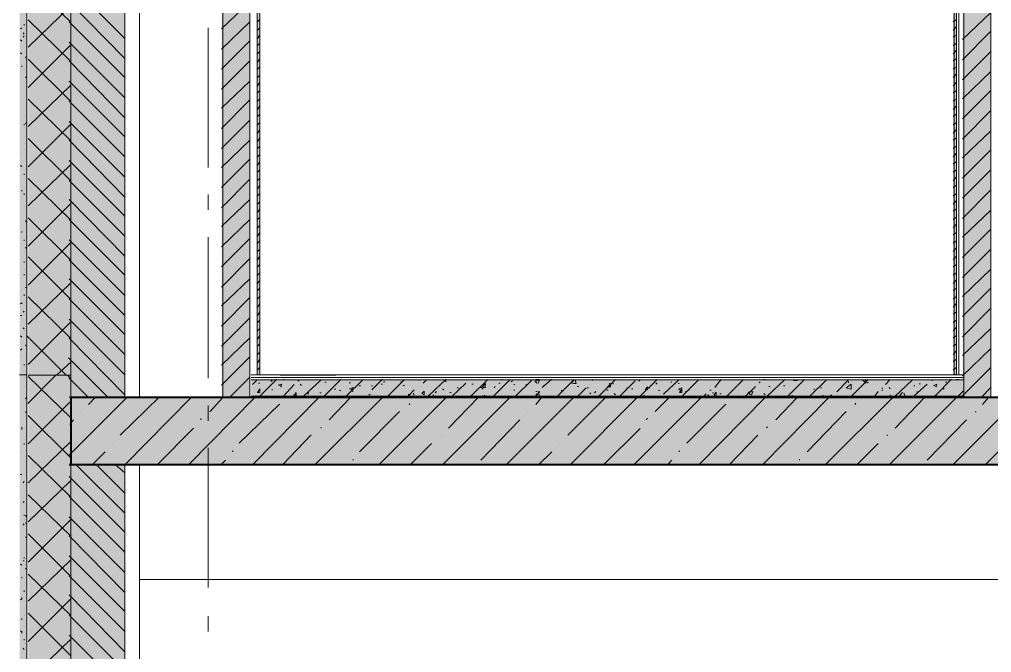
# Model space of a CAD drawing. Header units: millimetres. Extents: x -135211 to 49383, y -8033 to 228499.
# Drawn here: x -44274 to -40797, y 51863 to 54127 of the extents above; entities that cross this region are included whole.
import ezdxf

# ---------------------------------------------------------------- set-up
doc = ezdxf.new("R2010")
doc.units = ezdxf.units.MM
doc.layers.add('PDF _Геометрия', color=7, linetype='Continuous', true_color=0x1d1d1d)
doc.layers.add('PDF _Сплошная заливка', color=7, linetype='Continuous', true_color=0xffffff)

msp = doc.modelspace()

# ---------------------------------------------------------------- hatches: boundary and pattern name
at = {"layer": 'PDF _Сплошная заливка', "transparency": 33554559}
h = msp.add_hatch(color=256, dxfattribs=at)
h.paths.add_polyline_path([(-77398.8, 52535.5), (-77398.8, 52776.4), (-103546, 52776.4), (-103546, 52535.5)])
h.paths.add_polyline_path([(146.8, 52535.5), (146.8, 52776.4), (-22999.7, 52776.4), (-22999.7, 52535.5)])
h.paths.add_polyline_path([(-23351, 52535.5), (-23351, 52776.4), (-26352.2, 52776.4), (-26352.2, 52535.5)])
h.paths.add_polyline_path([(-26398.8, 52535.5), (-26398.8, 52776.4), (-44097.3, 52776.4), (-44097.3, 52535.5)])
h.paths.add_polyline_path([(-45350.3, 52535.5), (-45350.3, 52776.4), (-50899.8, 52776.4), (-50899.8, 52535.5)])

# ---------------------------------------------------------------- linework, layer by layer
at = {"layer": 'PDF _Геометрия', "color": 7, "lineweight": 9}
for points in [[(-44273.3, 47823.5), (-44247.7, 47823.5), (-44247.7, 48653.2), (-44273.3, 48653.2), (-44247.7, 48653.2), (-44247.7, 52856.7), (-44273.3, 52856.7), (-44247.7, 52856.7), (-44247.7, 57056), (-44273.3, 57056), (-44247.7, 57056), (-44247.7, 61174.9), (-44273.3, 61174.9)], [(-44089.7, 48283.2), (-44089.7, 48651.5), (-44242.3, 48651.5), (-44089.7, 48651.5), (-44089.7, 52855.3), (-44242.3, 52855.3), (-44089.7, 52855.3), (-44089.7, 57054.8), (-44242.3, 57054.8), (-44089.7, 57054.8), (-44089.7, 61174), (-44242.3, 61174)], [(-44095.6, 52776.4), (-43896.7, 52776.4), (-43896.7, 56734.4), (-44095.6, 56734.4)], [(-44089.7, 56733.1), (-44089.7, 52774.9)], [(-43545.7, 56733.5), (-43545.7, 52775.4), (-43842.2, 52775.4)], [(-43550.5, 52776.7), (-43449.2, 52776.7), (-43449.2, 56734.6), (-43550.5, 56734.6)], [(-40896, 56733.6), (-40896, 52775.5), (-43444.5, 52775.5)], [(-43427.3, 52856.9), (-43422.9, 52856.9), (-43422.9, 56734.4), (-43427.3, 56734.4)], [(-43422.9, 56733.5), (-43422.9, 52855.8)], [(-43422.4, 52856.8), (-43414.1, 52856.8), (-43414.1, 56734.4), (-43422.4, 56734.4)], [(-40931.1, 52856.2), (-40931.1, 56733.9), (-43411.8, 56733.9)], [(-40934.8, 52857.2), (-40922.3, 52857.2), (-40922.3, 56734.7), (-40934.8, 56734.7)], [(-40917.5, 52856.1), (-40913.5, 52856.1), (-40913.5, 56733.7), (-40917.5, 56733.7)], [(-40900.9, 52776.8), (-40799.5, 52776.8), (-40799.5, 56734.7), (-40900.9, 56734.7)], [(-43598.4, 53598.2), (-43598.4, 54097.7)], [(-44089.7, 53994.1), (-44089.7, 54049.1)], [(-44089.7, 53397.2), (-44089.7, 53896.7)], [(-43598.4, 53445.8), (-43598.4, 53500.8)], [(-43598.4, 52844.7), (-43598.4, 53348.4)], [(-44089.7, 53244.7), (-44089.7, 53295.6)], [(-44089.7, 52643.6), (-44089.7, 53143.1)], [(-43449.2, 52857.1), (-43449.2, 52848.6), (-43449.2, 52840.2), (-43449.2, 52780.9), (-43449.2, 52776.7)], [(-40896, 52775.5), (-40896, 52779.7), (-40896, 52839), (-40896, 52847.4), (-40896, 52855.9), (-43444.5, 52855.9)], [(-40896, 52847.4), (-43444.5, 52847.4)], [(-43341, 52855.4), (-43142.1, 52855.4)], [(-40799.5, 52857.2), (-40799.5, 52848.7), (-40799.5, 52840.3), (-40799.5, 52781), (-40799.5, 52776.8)], [(-40896, 52839), (-43444.5, 52839)], [(-40896, 52779.7), (-43444.5, 52779.7)], [(-43598.4, 52692.3), (-43598.4, 52747.3)], [(-43598.4, 52095.4), (-43598.4, 52594.9)], [(-44095.6, 48526.3), (-43896.7, 48526.3), (-43896.7, 52535.1), (-44095.6, 52535.1)], [(-44089.7, 52491.2), (-44089.7, 52542)], [(-44089.7, 52533.5), (-44089.7, 48524.5)], [(-40325.5, 48653.8), (-40202.8, 48653.8), (-40202.8, 52535.5), (-43847.7, 52535.5)], [(-43142.1, 52533.7), (-43341, 52533.7)], [(-44089.7, 51890), (-44089.7, 52389.6)], [(-43598.4, 51938.8), (-43598.4, 51993.8)]]:
    msp.add_lwpolyline(points, dxfattribs=at)
for points in [[(-43844, 56323.4), (-43844, 56734), (-43844, 52775.9)], [(-43844, 52124), (-43844, 52534.6), (-43844, 48652.7)], [(-39746.6, 52124.1), (-43844.5, 52124.1)]]:
    msp.add_lwpolyline(points, close=True, dxfattribs=at)
at = {"layer": 'PDF _Геометрия', "lineweight": 9}
for points in [[(-44089.7, 54116.8), (-44242.3, 54265)], [(-43896.7, 54059), (-44095.6, 54258)], [(-44242.3, 54027.9), (-44089.7, 54176.1)], [(-43896.7, 53987.1), (-44095.6, 54190.3)], [(-43550.5, 54093.2), (-43449.2, 54190.6)], [(-40900.9, 54055.1), (-40799.5, 54152.5)], [(-44089.7, 53977.1), (-44242.3, 54125.3)], [(-43896.7, 53919.3), (-44095.6, 54118.3)], [(-43550.5, 54021.2), (-43449.2, 54118.6)], [(-40900.9, 53983.2), (-40799.5, 54084.8)], [(-44242.3, 53884), (-44089.7, 54036.4)], [(-43896.7, 53847.4), (-44095.6, 54046.3)], [(-43550.5, 53949.3), (-43449.2, 54050.9)], [(-40900.9, 53911.2), (-40799.5, 54012.8)], [(-44089.7, 53833.2), (-44242.3, 53985.6)], [(-43896.7, 53775.4), (-44095.6, 53978.6)], [(-43550.5, 53877.3), (-43449.2, 53978.9)], [(-40900.9, 53843.5), (-40799.5, 53940.8)], [(-44242.3, 53744.3), (-44089.7, 53892.4)], [(-43896.7, 53707.7), (-44095.6, 53906.6)], [(-43550.5, 53809.6), (-43449.2, 53906.9)], [(-40900.9, 53771.5), (-40799.5, 53873.1)], [(-44089.7, 53693.5), (-44242.3, 53841.6)], [(-43896.7, 53635.7), (-44095.6, 53834.7)], [(-43550.5, 53737.6), (-43449.2, 53839.2)], [(-40900.9, 53699.5), (-40799.5, 53801.1)], [(-44242.3, 53600.4), (-44089.7, 53752.7)], [(-43896.7, 53563.7), (-44095.6, 53762.7)], [(-43550.5, 53665.7), (-43449.2, 53767.3)], [(-40900.9, 53631.8), (-40799.5, 53729.2)], [(-44089.7, 53549.5), (-44242.3, 53702)], [(-43896.7, 53491.8), (-44095.6, 53695)], [(-43550.5, 53597.9), (-43449.2, 53695.3)], [(-40900.9, 53559.8), (-40799.5, 53661.4)], [(-43896.7, 53424.1), (-44095.6, 53623)], [(-43550.5, 53526), (-43449.2, 53627.6)], [(-44242.3, 53460.6), (-44089.7, 53608.8)], [(-40900.9, 53487.9), (-40799.5, 53589.5)], [(-44089.7, 53409.8), (-44242.3, 53558)], [(-43896.7, 53352.1), (-44095.6, 53551.1)], [(-43550.5, 53454), (-43449.2, 53555.6)], [(-40900.9, 53415.9), (-40799.5, 53517.5)], [(-43896.7, 53280.1), (-44095.6, 53483.3)], [(-43550.5, 53386.3), (-43449.2, 53483.6)], [(-44242.3, 53316.7), (-44089.7, 53469.1)], [(-40900.9, 53348.2), (-40799.5, 53445.6)], [(-44089.7, 53265.9), (-44242.3, 53418.3)], [(-43896.7, 53212.4), (-44095.6, 53411.4)], [(-43550.5, 53314.3), (-43449.2, 53411.7)], [(-40900.9, 53276.2), (-40799.5, 53377.8)], [(-43896.7, 53140.4), (-44095.6, 53339.4)], [(-43550.5, 53242.3), (-43449.2, 53343.9)], [(-44242.3, 53177), (-44089.7, 53329.4)], [(-40900.9, 53204.3), (-40799.5, 53305.9)], [(-44089.7, 53126.2), (-44242.3, 53278.6)], [(-43896.7, 53068.5), (-44095.6, 53267.4)], [(-43550.5, 53170.4), (-43449.2, 53271.9)], [(-40900.9, 53136.5), (-40799.5, 53233.9)], [(-43896.7, 53000.7), (-44095.6, 53199.7)], [(-43550.5, 53102.7), (-43449.2, 53200)], [(-44242.3, 53037.3), (-44089.7, 53185.5)], [(-40900.9, 53064.6), (-40799.5, 53166.2)], [(-44089.7, 52986.5), (-44242.3, 53134.7)], [(-43896.7, 52928.8), (-44095.6, 53127.8)], [(-43550.5, 53030.7), (-43449.2, 53132.3)], [(-40900.9, 52992.6), (-40799.5, 53094.2)], [(-43896.7, 52856.8), (-44095.6, 53055.8)], [(-43550.5, 52958.7), (-43449.2, 53060.3)], [(-44242.3, 52893.4), (-44089.7, 53045.8)], [(-40900.9, 52924.9), (-40799.5, 53022.2)], [(-44107.3, 52856.5), (-44247.2, 52996.2)], [(-43896.7, 52784.9), (-44095.6, 52988)], [(-43550.5, 52891), (-43449.2, 52988.4)], [(-40900.9, 52853), (-40799.5, 52950.3)], [(-43958.1, 52776.9), (-44097.7, 52916.6)], [(-43550.5, 52819), (-43449.2, 52920.6)], [(-44140.6, 52855.3), (-44089.7, 52901.8)], [(-40900.9, 52781), (-40799.5, 52882.5)], [(-44244, 52754.1), (-44142.4, 52855.8)], [(-44089.7, 52702.9), (-44242.3, 52851)], [(-44089.7, 52842.5), (-44102.3, 52855.3)], [(-44028.3, 52776.5), (-44096.1, 52844.2)], [(-43521.4, 52776.7), (-43449.2, 52848.6)], [(-43440, 52822), (-43422.9, 52838.9)], [(-43412.2, 52781.1), (-43352.7, 52840.4)], [(-43374.7, 52839.5), (-43370.3, 52835.2)], [(-43374.7, 52834.1), (-43370.3, 52834.1)], [(-43347.8, 52819.1), (-43335.2, 52823.3), (-43339.6, 52814.9)], [(-43343.4, 52818), (-43335.2, 52813.8)], [(-43330.8, 52839.1), (-43326.4, 52839.1)], [(-43329.3, 52779.5), (-43291.3, 52821.8)], [(-43269.4, 52822.7), (-43265, 52818.4)], [(-43258.3, 52779.7), (-43194.8, 52839)], [(-43183.7, 52780.2), (-43124.6, 52839.4)], [(-43181.6, 52830.3), (-43177.2, 52830.3)], [(-43159.7, 52838.7), (-43159.7, 52838.7)], [(-43104.8, 52779.5), (-43045.6, 52838.7)], [(-43093.9, 52827.5), (-43089.5, 52827.5)], [(-43093.4, 52806.3), (-43080.7, 52810.5), (-43085.1, 52797.8)], [(-43058.8, 52817.6), (-43054.4, 52817.6)], [(-43014.9, 52817.3), (-43010.5, 52817.3)], [(-43013.6, 52802.2), (-42975.4, 52840.3)], [(-42993, 52822.4), (-42993, 52822.4)], [(-42979.8, 52823.3), (-42975.4, 52823.3)], [(-42971.1, 52831.7), (-42966.6, 52831.7)], [(-42955.7, 52780.3), (-42896.5, 52839.6)], [(-42909.7, 52831.2), (-42905.2, 52831.2)], [(-42900.9, 52818.4), (-42896.5, 52818.4)], [(-42843.8, 52840.2), (-42843.8, 52836)], [(-42843.8, 52813.7), (-42843.8, 52813.7)], [(-42830.2, 52826.1), (-42817.5, 52838.8)], [(-42810.6, 52781.1), (-42747.3, 52840.4)], [(-42799.9, 52813.3), (-42799.9, 52813.3)], [(-42799.5, 52838.6), (-42791.2, 52838.6)], [(-42791.2, 52838.6), (-42791.2, 52838.6)], [(-42751.7, 52836.2), (-42747.3, 52831.9)], [(-42727.6, 52779.4), (-42677.1, 52826)], [(-42699.1, 52806.1), (-42694.6, 52810.3)], [(-42657.6, 52780.9), (-42598.1, 52840.1)], [(-42655.2, 52822.6), (-42650.8, 52822.6)], [(-42650.8, 52831.1), (-42650.8, 52831.1)], [(-42623.6, 52810.6), (-42606.9, 52810.6), (-42611.4, 52827.5)], [(-42619.7, 52809.5), (-42606.9, 52826.4)], [(-42606.9, 52819), (-42606.9, 52823.3)], [(-42578.7, 52780.2), (-42519.2, 52839.4)], [(-42576.3, 52810.3), (-42571.8, 52814.5)], [(-42558.7, 52827.1), (-42554.3, 52827.1)], [(-42549.9, 52839.7), (-42545.5, 52839.7)], [(-42514.8, 52830.9), (-42510.4, 52835.1)], [(-42506.1, 52822.3), (-42501.6, 52822.3)], [(-42499.2, 52779.5), (-42440.2, 52838.7)], [(-42462.2, 52821.9), (-42457.8, 52821.9)], [(-42431, 52835.4), (-42422.7, 52826.9)], [(-42426.7, 52839.6), (-42413.9, 52839.6)], [(-42426.7, 52834.3), (-42413.9, 52838.5), (-42418.3, 52825.8)], [(-42422.7, 52838.6), (-42422.7, 52838.6)], [(-42413.9, 52839.6), (-42413.9, 52839.6)], [(-42404, 52810.6), (-42370, 52840.3)], [(-42400.8, 52817.2), (-42396.3, 52817.2)], [(-42396.3, 52836.2), (-42396.3, 52836.2)], [(-42370, 52819.1), (-42370, 52819.1)], [(-42350.2, 52779.2), (-42291, 52838.5)], [(-42299.4, 52826.8), (-42291, 52839.5)], [(-42295.5, 52838.5), (-42291, 52834.2)], [(-42295.1, 52825.7), (-42282.3, 52825.7), (-42286.7, 52838.4)], [(-42278, 52815.1), (-42273.5, 52815.1)], [(-42276.7, 52779.9), (-42247.2, 52809.5)], [(-42242.9, 52809.5), (-42238.4, 52809.5)], [(-42238.4, 52823.3), (-42238.4, 52823.3)], [(-42225.3, 52835.8), (-42220.9, 52840)], [(-42201.1, 52780), (-42141.9, 52839.3)], [(-42177, 52810), (-42177, 52810)], [(-42172.3, 52814), (-42159.4, 52814), (-42163.9, 52826.8)], [(-42167.8, 52813), (-42159.4, 52825.6)], [(-42150.7, 52822.5), (-42150.7, 52826.6)], [(-42126.5, 52780.5), (-42071.7, 52835.5)], [(-42058.6, 52834.3), (-42054.1, 52838.5)], [(-42052, 52780.9), (-41992.7, 52840.1)], [(-42023.5, 52809.6), (-42019, 52809.6)], [(-41997.2, 52823.2), (-41992.7, 52827.4)], [(-41968.6, 52788.6), (-41913.8, 52839.4)], [(-41944.6, 52830.1), (-41940.1, 52830.1)], [(-41918.2, 52825.6), (-41913.8, 52825.6)], [(-41917.9, 52805.5), (-41905, 52809.7), (-41909.5, 52797)], [(-41903, 52780.6), (-41843.6, 52839.9)], [(-41878.7, 52839.1), (-41878.7, 52839.1)], [(-41786.6, 52812.8), (-41782.1, 52812.8)], [(-41785.9, 52813.8), (-41764.6, 52839.2)], [(-41745.2, 52779.2), (-41685.6, 52838.4)], [(-41694.4, 52825.8), (-41694.4, 52825.8)], [(-41675.5, 52781), (-41641.8, 52814.8)], [(-41628.7, 52827.3), (-41624.2, 52831.6)], [(-41611.2, 52839.9), (-41606.7, 52839.9)], [(-41600, 52780), (-41536.5, 52839.3)], [(-41593.6, 52814.3), (-41589.1, 52814.3)], [(-41541, 52817), (-41536.5, 52817)], [(-41525.4, 52780.5), (-41466.3, 52839.7)], [(-41505.5, 52835.7), (-41492.6, 52835.7), (-41492.6, 52840)], [(-41501.4, 52834.7), (-41501.4, 52838.9)], [(-41475.1, 52826), (-41475.1, 52826)], [(-41446.5, 52779.8), (-41387.3, 52839)], [(-41409.4, 52809.6), (-41404.9, 52809.6)], [(-41350.6, 52796), (-41308.4, 52838.3)], [(-41334.7, 52818.5), (-41334.7, 52818.5)], [(-41308.4, 52832), (-41308.4, 52827.8)], [(-41297.4, 52780.6), (-41238.2, 52839.8)], [(-41259.9, 52835.7), (-41246.9, 52839.9), (-41250.9, 52827.2)], [(-41255.4, 52834.6), (-41246.9, 52826.1)], [(-41242.7, 52826.1), (-41238.2, 52830.3)], [(-41176.1, 52822.2), (-41159.2, 52839.2)], [(-41163.1, 52810.6), (-41159.2, 52806.3)], [(-41143.5, 52779.2), (-41080.2, 52838.5)], [(-41141.6, 52809.4), (-41141.6, 52809.4)], [(-41075.4, 52817.2), (-41071.5, 52817.2)], [(-41074, 52780.9), (-41027.6, 52823.2)], [(-41053.9, 52826.6), (-41053.9, 52822.3)], [(-41010, 52834.7), (-41010, 52838.9)], [(-41004.9, 52818.7), (-40992.5, 52822.9), (-40996.4, 52814.4)], [(-41001, 52817.6), (-40992.5, 52813.3)], [(-40999.3, 52781.2), (-40939.8, 52840.4)], [(-40961.4, 52830), (-40957.4, 52830)], [(-40922.3, 52840.3), (-40922.3, 52840.3)], [(-40922.3, 52840.3), (-40922.3, 52840.3)], [(-40922, 52840.2), (-40913.5, 52840.2)], [(-40913.5, 52840.2), (-40913.5, 52840.2)], [(-40833.5, 52776.8), (-40799.5, 52810.6)], [(-44095.6, 52568.9), (-43887.9, 52776.3)], [(-44027.2, 52750.8), (-44002, 52776.2)], [(-43913.8, 52640.9), (-43773.9, 52776.3)], [(-43897.1, 52534), (-43659.8, 52775.3)], [(-43668.5, 52534.1), (-43431.7, 52775.4)], [(-43592.5, 52724.6), (-43545.7, 52775.4)], [(-43449.2, 52776.7), (-43449.2, 52776.7)], [(-43440.4, 52534.3), (-43203.5, 52775.6)], [(-43374.7, 52774.9), (-43370.3, 52779.1)], [(-43370.3, 52805.6), (-43370.3, 52801.4)], [(-43335.2, 52781), (-43335.2, 52781)], [(-43317.6, 52775.5), (-43322, 52779.7)], [(-43295.2, 52784.7), (-43282.5, 52780.5), (-43286.9, 52793.2)], [(-43290.8, 52783.6), (-43282.5, 52792.1)], [(-43243.1, 52792.8), (-43238.6, 52792.8)], [(-43243.1, 52788.6), (-43238.6, 52788.6)], [(-43234.3, 52775.8), (-43229.9, 52780.1)], [(-43216.8, 52534.4), (-42975.4, 52775.7)], [(-43199.2, 52792.4), (-43194.8, 52792.4)], [(-43177.2, 52776.4), (-43185.5, 52780.6)], [(-43165.8, 52695.2), (-43089.5, 52775.6)], [(-43159.7, 52780.5), (-43159.7, 52780.5)], [(-43159.7, 52780.5), (-43159.7, 52780.5)], [(-43146.5, 52804.7), (-43142.1, 52804.7)], [(-43129, 52800.2), (-43124.6, 52800.2)], [(-43093.9, 52775.6), (-43089.5, 52779.8)], [(-43089, 52805.2), (-43080.7, 52796.7)], [(-43036.8, 52776.3), (-43041.3, 52780.5)], [(-43023.7, 52783.5), (-43019.3, 52787.7)], [(-42988.7, 52534.5), (-42747.3, 52775.8)], [(-42953.5, 52776.5), (-42949.1, 52780.8)], [(-42896.5, 52776.1), (-42900.9, 52780.3)], [(-42883.3, 52785.5), (-42878.9, 52785.5)], [(-42882.4, 52781.1), (-42861.4, 52802.2)], [(-42865.8, 52789.5), (-42861.4, 52785.3)], [(-42813.1, 52776.4), (-42808.7, 52780.6)], [(-42795.6, 52783.6), (-42791.2, 52783.6)], [(-42786.8, 52792), (-42782.4, 52796.2)], [(-42760.6, 52534.7), (-42519.2, 52776)], [(-42760.5, 52806.6), (-42756.1, 52802.4)], [(-42756.1, 52777), (-42760.5, 52781.2)], [(-42738.8, 52665.8), (-42633.2, 52775.8)], [(-42734.2, 52793.7), (-42729.7, 52793.7)], [(-42707.9, 52809.3), (-42703.4, 52809.3)], [(-42667.9, 52775), (-42659.6, 52779.3)], [(-42620.1, 52806.4), (-42615.7, 52806.4)], [(-42615.7, 52776.8), (-42620.1, 52781.1)], [(-42615.7, 52805.3), (-42615.7, 52805.3)], [(-42611.4, 52784.1), (-42606.9, 52779.9)], [(-42567.5, 52779.5), (-42563, 52779.5)], [(-42563, 52779.5), (-42563, 52779.5)], [(-42532.6, 52534.8), (-42291, 52776.1)], [(-42523.6, 52774.8), (-42519.2, 52779.1)], [(-42519.2, 52801.3), (-42519.2, 52801.3)], [(-42506.1, 52801.2), (-42501.6, 52801.2)], [(-42466.5, 52775.5), (-42474.9, 52779.7)], [(-42427.1, 52797.3), (-42422.7, 52797.3)], [(-42427.1, 52784.6), (-42422.7, 52788.8)], [(-42427.1, 52779.3), (-42422.7, 52779.3)], [(-42413.9, 52779.2), (-42426.7, 52779.2), (-42413.9, 52796.2)], [(-42426.3, 52750.6), (-42405.1, 52776)], [(-42413.9, 52780.3), (-42418.3, 52797.2)], [(-42413.9, 52793), (-42413.9, 52797.2)], [(-42392, 52776.9), (-42387.6, 52781.2)], [(-42334.9, 52797.6), (-42334.9, 52801.9)], [(-42330.6, 52780.6), (-42326.1, 52780.6)], [(-42326.1, 52775.3), (-42330.6, 52779.5)], [(-42326.1, 52792.2), (-42326.1, 52792.2)], [(-42312.7, 52640.6), (-42177, 52776.1)], [(-42304.5, 52534.9), (-42062.9, 52776.2)], [(-42242.9, 52775.6), (-42238.4, 52779.8)], [(-42234.1, 52792.4), (-42229.6, 52788.2)], [(-42216.5, 52792.3), (-42212.1, 52796.5)], [(-42185.8, 52775.1), (-42190.2, 52779.3)], [(-42172.7, 52801.4), (-42168.2, 52801.4)], [(-42146.4, 52789.6), (-42141.9, 52785.4)], [(-42124.3, 52792.6), (-42124.3, 52792.6)], [(-42102.5, 52809.2), (-42098, 52809.2)], [(-42102.5, 52775.4), (-42098, 52779.6)], [(-42084.9, 52805.9), (-42080.5, 52805.9)], [(-42075.8, 52535), (-41834.8, 52776.3)], [(-42045.4, 52776), (-42049.8, 52780.3)], [(-42041.1, 52783.3), (-42036.6, 52779.1)], [(-41999.8, 52725.4), (-41948.9, 52776.2)], [(-41988.4, 52800.8), (-41984, 52800.8)], [(-41970.9, 52788), (-41966.4, 52788)], [(-41966, 52776.3), (-41957.6, 52780.5)], [(-41913.4, 52804.4), (-41905, 52796)], [(-41905, 52775.8), (-41909.5, 52780)], [(-41891.9, 52796.9), (-41887.4, 52796.9)], [(-41883.1, 52802.1), (-41878.7, 52802.1)], [(-41843.8, 52534), (-41606.7, 52775.4)], [(-41825.7, 52780.4), (-41817.2, 52788.8)], [(-41821.7, 52776.1), (-41817.2, 52780.4)], [(-41813, 52783.4), (-41808.5, 52783.4)], [(-41804.2, 52801.4), (-41799.7, 52801.4)], [(-41795.4, 52791.7), (-41790.9, 52791.7)], [(-41764.6, 52776.7), (-41773, 52781)], [(-41769.1, 52788.3), (-41764.6, 52788.3)], [(-41703.2, 52797.4), (-41703.2, 52797.4)], [(-41703.2, 52788.9), (-41703.2, 52788.9)], [(-41681.4, 52776), (-41676.9, 52780.2)], [(-41667.7, 52793.8), (-41659.3, 52785.4)], [(-41663.5, 52792.6), (-41650.5, 52796.9), (-41655, 52784.2)], [(-41655, 52779.9), (-41650.5, 52779.9)], [(-41650.5, 52779.9), (-41650.5, 52779.9)], [(-41624.2, 52776.6), (-41628.7, 52780.8)], [(-41615.7, 52534.2), (-41378.5, 52775.5)], [(-41611.2, 52789.1), (-41606.7, 52784.9)], [(-41611.2, 52780.6), (-41606.7, 52780.6)], [(-41568.6, 52694.9), (-41492.6, 52775.4)], [(-41541, 52776.9), (-41536.5, 52781.1)], [(-41518.9, 52793.6), (-41518.9, 52793.6)], [(-41510.2, 52792.5), (-41510.2, 52792.5)], [(-41510.2, 52784), (-41510.2, 52779.8)], [(-41483.8, 52776.4), (-41488.3, 52780.6)], [(-41431.2, 52802.4), (-41431.2, 52806.6)], [(-41400.6, 52776.7), (-41396.1, 52780.9), (-41404.5, 52780.9)], [(-41400.6, 52780.9), (-41396.1, 52780.9)], [(-41391.6, 52534.3), (-41150.4, 52775.6)], [(-41374.3, 52780.7), (-41369.8, 52784.9)], [(-41334.7, 52775), (-41339.2, 52779.3)], [(-41299.6, 52788.5), (-41299.6, 52788.5)], [(-41264.5, 52789.3), (-41264.5, 52789.3)], [(-41255.4, 52775.4), (-41246.9, 52779.6)], [(-41215.5, 52779.2), (-41203.1, 52796.2)], [(-41194.3, 52774.9), (-41198.2, 52779.1)], [(-41190, 52808.7), (-41185.5, 52808.7)], [(-41189.5, 52801.3), (-41185.5, 52801.3)], [(-41163.5, 52534.4), (-40922.3, 52775.7)], [(-41159.2, 52780.9), (-41159.2, 52785.2)], [(-41142.1, 52665.6), (-41036.4, 52775.7)], [(-41127.8, 52780.6), (-41115.3, 52793.3)], [(-41110.5, 52775.2), (-41106.5, 52779.4), (-41110.5, 52792.1)], [(-41062.7, 52792.8), (-41062.7, 52797)], [(-41053.9, 52775.8), (-41062.4, 52780)], [(-40970.1, 52804.7), (-40966.2, 52808.9)], [(-40970.1, 52775), (-40966.2, 52779.3)], [(-40935.4, 52534.5), (-40694.2, 52775.8)], [(-40913.5, 52775.6), (-40917.5, 52779.9)], [(-40916.9, 52779.7), (-40896, 52800.9)], [(-40829.2, 52750.3), (-40808.2, 52775.7)], [(-44242.3, 52609.7), (-44089.7, 52762.1)], [(-43487.8, 52611.8), (-43343.9, 52751.5)], [(-42878.9, 52749.4), (-42878.9, 52753.7)], [(-41886.8, 52611.5), (-41747.1, 52751.2)], [(-41286.5, 52750.2), (-41282, 52754.5)], [(-44089.7, 52559), (-44242.3, 52711.3)], [(-44054.6, 52725.9), (-44054.6, 52725.9)], [(-43058, 52581.5), (-42914, 52725.4)], [(-42457.8, 52725.7), (-42457.8, 52725.7)], [(-41456.9, 52581.2), (-41317.1, 52725.2)], [(-40856.1, 52724.2), (-40852.1, 52724.2)], [(-44093.5, 52678.5), (-44080.9, 52695.4)], [(-43624.7, 52695.7), (-43624.7, 52699.9)], [(-42623.8, 52551.3), (-42484.1, 52695.2)], [(-42032.3, 52696.5), (-42027.8, 52700.7)], [(-41602.4, 52666.3), (-41597.9, 52670.5)], [(-41027.1, 52551), (-40887.2, 52694.9)], [(-43782.3, 52533.9), (-43651, 52665.2)], [(-43331.4, 52535.6), (-43229.9, 52641.5)], [(-43194.8, 52665.4), (-43194.8, 52669.6)], [(-42764.8, 52639.4), (-42764.8, 52639.4)], [(-42185.6, 52533.7), (-42054.1, 52665)], [(-41734.7, 52535.4), (-41633, 52641.2)], [(-41171.9, 52640.2), (-41168, 52640.2)], [(-44242.3, 52470), (-44089.7, 52618.2)], [(-43940.6, 52611.7), (-43940.6, 52611.7)], [(-42875.9, 52535), (-42799.9, 52611.2)], [(-42343.7, 52611.4), (-42343.7, 52611.4)], [(-41279.3, 52534.8), (-41203.1, 52611)], [(-44089.7, 52419.2), (-44242.3, 52567.4)], [(-44013.4, 52534.6), (-43966.9, 52581.2)], [(-43510.6, 52581.4), (-43510.6, 52585.6)], [(-42416.8, 52534.4), (-42370, 52581)], [(-41913.8, 52581.2), (-41913.8, 52585.4)], [(-40819.6, 52534.2), (-40773.1, 52580.7)], [(-43896.7, 52361.5), (-44070.4, 52535.1)], [(-43896.7, 52433.5), (-43998.1, 52535.1)], [(-43896.7, 52505.5), (-43930.7, 52535.1)], [(-43554, 52534), (-43537, 52550.9)], [(-43080.7, 52551.2), (-43080.7, 52555.4)], [(-41956.9, 52533.8), (-41940.1, 52550.7)], [(-41483.8, 52550.9), (-41483.8, 52555.2)], [(-44242.3, 52330.3), (-44089.7, 52478.5)], [(-43896.7, 52293.8), (-44095.6, 52492.8)], [(-44089.7, 52279.5), (-44242.3, 52427.7)], [(-43896.7, 52221.8), (-44095.6, 52420.8)], [(-44242.3, 52186.4), (-44089.7, 52338.8)], [(-43896.7, 52149.9), (-44095.6, 52348.8)], [(-44089.7, 52135.6), (-44242.3, 52288)], [(-43896.7, 52077.9), (-44095.6, 52281.1)], [(-44242.3, 52046.7), (-44089.7, 52194.8)], [(-43896.7, 52010.2), (-44095.6, 52209.2)], [(-44089.7, 51995.9), (-44242.3, 52144)], [(-43896.7, 51938.2), (-44095.6, 52137.2)], [(-44242.3, 51902.8), (-44089.7, 52055.1)], [(-43896.7, 51866.3), (-44095.6, 52069.4)], [(-44089.7, 51852), (-44242.3, 52004.3)], [(-43896.7, 51798.5), (-44095.6, 51997.5)], [(-44242.3, 51763.1), (-44089.7, 51911.2)], [(-43896.7, 51726.6), (-44095.6, 51925.5)]]:
    msp.add_lwpolyline(points, dxfattribs=at)
at = {"layer": 'PDF _Геометрия', "color": 252, "lineweight": 9, "true_color": 0x959595}
for points in [[(-44265.2, 54097.2), (-44269.6, 54093)], [(-44256.4, 54105.6), (-44256.4, 54109.8)], [(-44256.4, 54074.9), (-44260.8, 54079.1)], [(-44256.4, 54067.4), (-44260.8, 54063.2)], [(-44265.2, 54049.6), (-44269.6, 54053.8)], [(-44265.2, 54004), (-44269.6, 54008.3)], [(-44256.4, 54008.2), (-44256.4, 54008.2)], [(-44247.7, 53994.4), (-44252, 53990.1)], [(-44265.2, 53957.5), (-44265.2, 53961.7)], [(-44256.4, 53965.9), (-44256.4, 53965.9)], [(-44256.4, 53949), (-44256.4, 53949)], [(-44247.7, 53923.5), (-44252, 53919.2)], [(-44256.4, 53906.6), (-44256.4, 53906.6)], [(-44247.7, 53897), (-44247.7, 53897)], [(-44256.4, 53783.8), (-44256.4, 53783.8)], [(-44256.4, 53783.8), (-44256.4, 53783.8)], [(-44247.7, 53809.1), (-44247.7, 53809.1)], [(-44256.4, 53748.9), (-44256.4, 53753.2)], [(-44247.7, 53758.4), (-44252, 53754.1)], [(-44256.4, 53741.5), (-44256.4, 53741.5)], [(-44256.4, 53682.3), (-44256.4, 53682.3)], [(-44265.2, 53648.5), (-44265.2, 53648.5)], [(-44256.4, 53661.1), (-44256.4, 53661.1)], [(-44265.2, 53600.8), (-44269.6, 53605.1)], [(-44256.4, 53575.4), (-44256.4, 53571.1)], [(-44256.4, 53559.5), (-44256.4, 53559.5)], [(-44265.2, 53530), (-44265.2, 53530)], [(-44265.2, 53513), (-44265.2, 53517.2)], [(-44256.4, 53521.4), (-44256.4, 53521.4)], [(-44256.4, 53504.5), (-44256.4, 53500.2)], [(-44256.4, 53457.9), (-44256.4, 53457.9)], [(-44247.7, 53402.8), (-44252, 53407)], [(-44265.2, 53369.1), (-44265.2, 53364.8)], [(-44256.4, 53339.4), (-44256.4, 53335.2)], [(-44256.4, 53335.2), (-44256.4, 53335.2)], [(-44247.7, 53360.5), (-44247.7, 53360.5)], [(-44256.4, 53297.1), (-44256.4, 53297.1)], [(-44247.7, 53313.9), (-44252, 53309.7)], [(-44256.4, 53257.9), (-44256.4, 53262.1)], [(-44247.7, 53283.2), (-44247.7, 53287.4)], [(-44256.4, 53233.5), (-44256.4, 53233.5)], [(-44256.4, 53212.4), (-44256.4, 53216.6)], [(-44247.7, 53168.9), (-44252, 53168.9)], [(-44247.7, 53191.1), (-44247.7, 53191.1)], [(-44265.2, 53156.3), (-44265.2, 53156.3)], [(-44256.4, 53139.3), (-44256.4, 53143.5)], [(-44265.2, 53109.7), (-44265.2, 53114), (-44269.6, 53109.7)], [(-44256.4, 53115), (-44256.4, 53115)], [(-44265.2, 53068.5), (-44269.6, 53068.5)], [(-44256.4, 53084.3), (-44260.8, 53080)], [(-44256.4, 53072.7), (-44256.4, 53072.7)], [(-44256.4, 53020.8), (-44260.8, 53025)], [(-44247.7, 53030.3), (-44247.7, 53026)], [(-44265.2, 52991.2), (-44269.6, 52995.5)], [(-44256.4, 53013.4), (-44256.4, 53013.4)], [(-44265.2, 52948.9), (-44269.6, 52944.7)], [(-44247.7, 52958.3), (-44252, 52962.6)], [(-44265.2, 52920.3), (-44265.2, 52920.3)], [(-44256.4, 52894.9), (-44256.4, 52890.7)], [(-44256.4, 52890.7), (-44256.4, 52890.7)], [(-44256.4, 52848.3), (-44256.4, 52848.3)], [(-44256.4, 52813.3), (-44256.4, 52813.3)], [(-44247.7, 52817.5), (-44247.7, 52817.5)], [(-44256.4, 52789.1), (-44256.4, 52789.1)], [(-44247.7, 52775.2), (-44252, 52770.9)], [(-44247.7, 52746.6), (-44247.7, 52746.6)], [(-44247.7, 52720.1), (-44252, 52724.4)], [(-44265.2, 52661), (-44265.2, 52665.2), (-44265.2, 52669.5)], [(-44256.4, 52666.3), (-44256.4, 52666.3)], [(-44256.4, 52624), (-44256.4, 52624)], [(-44256.4, 52611.3), (-44256.4, 52607)], [(-44265.2, 52577.5), (-44265.2, 52577.5)], [(-44247.7, 52581.6), (-44247.7, 52581.6)], [(-44256.4, 52564.7), (-44256.4, 52564.7)], [(-44265.2, 52500.2), (-44269.6, 52500.2)], [(-44256.4, 52474.7), (-44260.8, 52470.5)], [(-44247.7, 52467.3), (-44247.7, 52471.5)], [(-44256.4, 52441.9), (-44256.4, 52441.9)], [(-44256.4, 52403.8), (-44260.8, 52399.6)], [(-44256.4, 52403.8), (-44256.4, 52403.8)], [(-44256.4, 52319.2), (-44260.8, 52323.4)], [(-44256.4, 52356.1), (-44256.4, 52351.9)], [(-44256.4, 52340.4), (-44256.4, 52340.4)], [(-44247.7, 52348.7), (-44252, 52353)], [(-44247.7, 52326.5), (-44252, 52326.5)], [(-44247.7, 52275.6), (-44252, 52275.6)], [(-44247.7, 52229), (-44247.7, 52233.3)], [(-44256.4, 52191.1), (-44260.8, 52191.1)], [(-44256.4, 52217.6), (-44256.4, 52217.6)], [(-44256.4, 52199.5), (-44256.4, 52203.7)], [(-44265.2, 52175.4), (-44269.6, 52179.6)], [(-44256.4, 52179.5), (-44256.4, 52179.5)], [(-44247.7, 52165.6), (-44252, 52161.3)], [(-44265.2, 52128.8), (-44265.2, 52133)], [(-44256.4, 52116), (-44256.4, 52116)], [(-44247.7, 52137.1), (-44247.7, 52132.8)], [(-44256.4, 52081), (-44256.4, 52085.2)], [(-44269.6, 52051.4), (-44265.2, 52055.6), (-44265.2, 52059.9)], [(-44247.7, 52022.8), (-44247.7, 52022.8)], [(-44265.2, 51984.9), (-44265.2, 51980.6)], [(-44256.4, 51997.4), (-44256.4, 51997.4)], [(-44265.2, 51932.9), (-44265.2, 51937.1), (-44269.6, 51941.4)], [(-44256.4, 51955.1), (-44256.4, 51955.1)], [(-44256.4, 51911.7), (-44256.4, 51907.4)], [(-44256.4, 51874.7), (-44260.8, 51878.9)], [(-44256.4, 51895.9), (-44256.4, 51895.9)]]:
    msp.add_lwpolyline(points, dxfattribs=at)
at = {"layer": 'PDF _Геометрия', "color": 252, "lineweight": 9, "true_color": 0x878787}
for points in [[(-43422.4, 54118.3), (-43414.1, 54126.8)], [(-43422.4, 54088.6), (-43414.1, 54097.1)], [(-40934.8, 54118.7), (-40922.3, 54127.1)], [(-40934.8, 54089), (-40922.3, 54101.7)], [(-43422.4, 54059), (-43414.1, 54071.7)], [(-40934.8, 54063.6), (-40922.3, 54072.1)], [(-43422.4, 54033.6), (-43414.1, 54042.1)], [(-40934.8, 54034), (-40922.3, 54042.5)], [(-43422.4, 54004), (-43414.1, 54012.5)], [(-40934.8, 54004.4), (-40922.3, 54017)], [(-43422.4, 53974.4), (-43414.1, 53987.1)], [(-43422.4, 53948.9), (-43414.1, 53957.4)], [(-40934.8, 53978.9), (-40922.3, 53987.4)], [(-40934.8, 53949.3), (-40922.3, 53957.8)], [(-43422.4, 53919.4), (-43414.1, 53927.8)], [(-40934.8, 53919.7), (-40922.3, 53932.4)], [(-43422.4, 53889.7), (-43414.1, 53902.4)], [(-40934.8, 53890.1), (-40922.3, 53902.7)], [(-43422.4, 53864.3), (-43414.1, 53872.8)], [(-40934.8, 53864.7), (-40922.3, 53873.1)], [(-43422.4, 53834.7), (-43414.1, 53843.1)], [(-43422.4, 53805), (-43414.1, 53817.7)], [(-40934.8, 53835), (-40922.3, 53843.5)], [(-40934.8, 53805.4), (-40922.3, 53818.1)], [(-43422.4, 53779.7), (-43414.1, 53788.1)], [(-40934.8, 53780), (-40922.3, 53788.5)], [(-43422.4, 53750), (-43414.1, 53758.4)], [(-40934.8, 53750.4), (-40922.3, 53758.8)], [(-43422.4, 53720.4), (-43414.1, 53733)], [(-40934.8, 53720.7), (-40922.3, 53733.5)], [(-43422.4, 53690.7), (-43414.1, 53703.5)], [(-40934.8, 53695.3), (-40922.3, 53703.8)], [(-43422.4, 53665.3), (-43414.1, 53673.8)], [(-43422.4, 53635.7), (-43414.1, 53644.2)], [(-40934.8, 53665.7), (-40922.3, 53674.2)], [(-40934.8, 53636.1), (-40922.3, 53648.8)], [(-43422.4, 53606.1), (-43414.1, 53618.8)], [(-40934.8, 53610.6), (-40922.3, 53619.1)], [(-43422.4, 53580.7), (-43414.1, 53589.2)], [(-40934.8, 53581), (-40922.3, 53589.5)], [(-43422.4, 53551), (-43414.1, 53559.5)], [(-40934.8, 53551.4), (-40922.3, 53564.1)], [(-43422.4, 53521.4), (-43414.1, 53534.1)], [(-40934.8, 53526), (-40922.3, 53534.5)], [(-40934.8, 53496.4), (-40922.3, 53504.8)], [(-43422.4, 53496), (-43414.1, 53504.5)], [(-43422.4, 53466.4), (-43414.1, 53474.9)], [(-40934.8, 53466.7), (-40922.3, 53479.5)], [(-43422.4, 53436.7), (-43414.1, 53449.5)], [(-40934.8, 53441.4), (-40922.3, 53449.8)], [(-43422.4, 53411.3), (-43414.1, 53419.8)], [(-40934.8, 53411.7), (-40922.3, 53420.2)], [(-43422.4, 53381.7), (-43414.1, 53390.2)], [(-40934.8, 53382.1), (-40922.3, 53394.8)], [(-43422.4, 53352.1), (-43414.1, 53364.8)], [(-43422.4, 53326.7), (-43414.1, 53335.1)], [(-40934.8, 53356.7), (-40922.3, 53365.2)], [(-40934.8, 53327.1), (-40922.3, 53335.5)], [(-43422.4, 53297.1), (-43414.1, 53305.5)], [(-40934.8, 53297.4), (-40922.3, 53310.1)], [(-43422.4, 53267.4), (-43414.1, 53280.1)], [(-40934.8, 53267.8), (-40922.3, 53280.5)], [(-43422.4, 53242), (-43414.1, 53250.5)], [(-40934.8, 53242.4), (-40922.3, 53250.8)], [(-43422.4, 53212.4), (-43414.1, 53220.8)], [(-43422.4, 53182.8), (-43414.1, 53195.4)], [(-40934.8, 53212.7), (-40922.3, 53221.2)], [(-40934.8, 53183.1), (-40922.3, 53195.8)], [(-43422.4, 53157.4), (-43414.1, 53165.8)], [(-40934.8, 53157.7), (-40922.3, 53166.2)], [(-43422.4, 53127.7), (-43414.1, 53136.2)], [(-40934.8, 53128.1), (-40922.3, 53136.6)], [(-43422.4, 53098.1), (-43414.1, 53110.8)], [(-40934.8, 53098.5), (-40922.3, 53111.2)], [(-43422.4, 53068.5), (-43414.1, 53081.2)], [(-40934.8, 53073.1), (-40922.3, 53081.6)], [(-43422.4, 53043.1), (-43414.1, 53051.6)], [(-43422.4, 53013.4), (-43414.1, 53021.9)], [(-40934.8, 53043.5), (-40922.3, 53051.9)], [(-40934.8, 53013.8), (-40922.3, 53026.5)], [(-43422.4, 52983.8), (-43414.1, 52996.5)], [(-40934.8, 52988.4), (-40922.3, 52996.9)], [(-43422.4, 52958.4), (-43414.1, 52966.9)], [(-40934.8, 52958.8), (-40922.3, 52967.3)], [(-43422.4, 52928.8), (-43414.1, 52937.2)], [(-40934.8, 52929.2), (-40922.3, 52941.8)], [(-43422.4, 52899.1), (-43414.1, 52911.9)], [(-43422.4, 52873.7), (-43414.1, 52882.2)], [(-40934.8, 52903.7), (-40922.3, 52912.2)], [(-40934.8, 52874.1), (-40922.3, 52882.6)], [(-40926.3, 52857.2), (-40922.3, 52857.2)]]:
    msp.add_lwpolyline(points, dxfattribs=at)
at = {"layer": 'PDF _Геометрия', "lineweight": 9}
for points in [[(-43414.1, 52826.1), (-43418.5, 52826.1)], [(-43273.7, 52834.4), (-43278.1, 52834.4)], [(-42159.4, 52821.5), (-42159.4, 52813), (-42167.8, 52817.2)], [(-42027.8, 52812.9), (-42027.8, 52804.4), (-42036.2, 52804.4)], [(-41299.6, 52805.4), (-41316.5, 52809.7), (-41299.6, 52822.4)], [(-43414.1, 52806), (-43414.1, 52793.3), (-43422.4, 52793.3)], [(-42826.3, 52797.7), (-42826.3, 52785), (-42834.6, 52789.2)], [(-41905, 52805.5), (-41905, 52792.8), (-41913.4, 52792.8)], [(-41782.1, 52793.8), (-41782.1, 52781.1), (-41790.6, 52785.4)]]:
    msp.add_lwpolyline(points, close=True, dxfattribs=at)
at = {"layer": 'PDF _Геометрия', "color": 7, "lineweight": 40}
for points in [[(-50895.1, 44554.3), (-26392.5, 44554.3), (-26392.5, 45155.4), (-26392.5, 48283.9), (-26392.5, 48525.2), (-26392.5, 52534.1), (-26392.5, 52775.4), (-44091.7, 52775.4)], [(-44089.7, 52774.9), (-44089.7, 52533.5)], [(-44096.1, 52535.2), (-26646.9, 52535.2), (-26646.9, 48526.4), (-44096.1, 48526.4)]]:
    msp.add_lwpolyline(points, dxfattribs=at)
at = {"layer": 'PDF _Сплошная заливка', "lineweight": 5, "transparency": 33554559}
for points in [[(-44273.3, 57056), (-44247.7, 57056), (-44273.3, 52856.7), (-44247.7, 52856.7)], [(-44242.3, 57054.8), (-44089.7, 57054.8), (-44242.3, 52855.3), (-44089.7, 52855.3)], [(-44095.6, 56734.4), (-43896.7, 56734.4), (-44095.6, 52776.4), (-43896.7, 52776.4)], [(-43550.5, 56734.6), (-43449.2, 56734.6), (-43550.5, 52776.7), (-43449.2, 52776.7)], [(-43422.4, 56734.4), (-43414.1, 56734.4), (-43422.4, 52856.8), (-43414.1, 52856.8)], [(-40934.8, 56734.7), (-40922.3, 56734.7), (-40934.8, 52857.2), (-40922.3, 52857.2)], [(-40900.9, 56734.7), (-40799.5, 56734.7), (-40900.9, 52776.8), (-40799.5, 52776.8)], [(-44273.3, 52856.7), (-44247.7, 52856.7), (-44273.3, 48653.2), (-44247.7, 48653.2)], [(-44242.3, 52855.3), (-44089.7, 52855.3), (-44242.3, 48651.5), (-44089.7, 48651.5)], [(-43444.5, 52839), (-40896, 52839), (-43444.5, 52779.7), (-40896, 52779.7)], [(-43444.5, 52779.7), (-40896, 52779.7), (-43444.5, 52775.5), (-40896, 52775.5)], [(-44095.6, 52535.1), (-43896.7, 52535.1), (-44095.6, 48526.3), (-43896.7, 48526.3)]]:
    msp.add_solid(points, dxfattribs=at)

doc.saveas('drawing.dxf')
